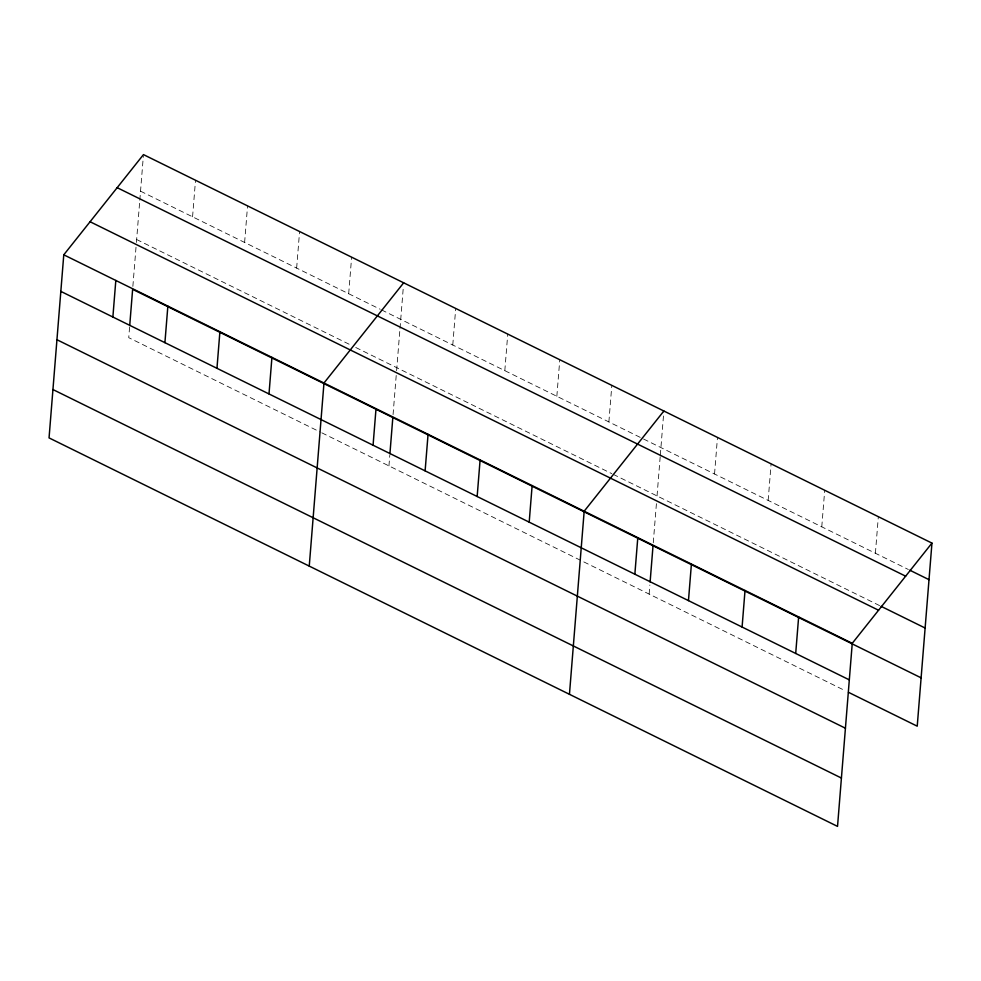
<?xml version="1.0" encoding="UTF-8"?>
<svg xmlns="http://www.w3.org/2000/svg" width="981" height="981" viewBox="0 0 981 981"><rect width="100%" height="100%" fill="white"/><g stroke="black" fill="none" stroke-linecap="round" stroke-linejoin="round"><path stroke-width="0.74" stroke-dasharray="4.91 3.68" d="M129.59 327.114L128.744 337.685L320.468 432.155M132.864 286.403L136.285 243.913M136.408 242.454L139.682 201.743M139.805 200.234L143.349 156.126M192.57 216.813L195.513 180.246M244.612 242.454L247.555 205.887M296.642 268.095L299.585 231.528M348.684 293.736L351.627 257.169M388.942 465.889L389.788 455.319M393.062 414.607L396.483 372.118M396.606 370.659L399.88 329.947M400.003 328.439L403.179 288.904M452.768 345.018L455.711 308.451M504.81 370.659L507.753 334.092M556.84 396.299L559.783 359.733M608.882 421.94L611.825 385.374M649.14 594.094L649.863 585.032M653.26 542.812L656.448 503.253M657.037 495.932L660.201 456.643M660.323 455.135L663.867 411.014M714.536 473.995L717.479 437.44M768.16 500.42L771.103 463.854M821.771 526.834L824.714 490.267M875.395 553.247L878.338 516.693M140.528 191.172L380.187 309.248M381.56 309.922L908.381 569.507M136.641 239.523L350.278 344.785M355.747 347.482L611.837 473.664M613.211 474.338L879.749 605.669M321.829 432.829L845.732 690.955"/><path stroke-width="1.47" d="M63.777 254.815L49.05 437.894L837.529 826.394L852.256 643.315L931.95 543.106L143.471 154.606L63.777 254.815L852.256 643.315M112.876 317.022L115.819 280.456M129.713 325.594L132.631 289.334L921.11 677.834M164.918 342.663L167.861 306.097M216.96 368.304L219.903 331.737M269.002 393.945L271.933 357.378M309.248 566.098L323.975 383.019L403.669 282.81M373.074 445.227L376.017 408.66M389.911 453.798L392.829 417.538M425.116 470.868L428.059 434.301M477.158 496.509L480.101 459.942M529.2 522.15L532.131 485.583M569.446 694.303L584.173 511.224L663.867 411.014M634.854 574.204L637.797 537.649M650.109 582.003L653.027 545.743M688.466 600.617L691.409 564.063M742.09 627.043L745.02 590.476M795.701 653.456L798.644 616.902M931.95 543.106L917.223 726.185L848.479 692.316M909.767 570.182L929.007 579.673M117.168 187.678L905.647 576.178M881.122 606.344L925.12 628.024M90.08 221.743L878.559 610.243M60.834 291.382L849.313 679.87M56.947 339.733L845.426 728.221M52.937 389.543L841.416 778.043"/></g></svg>
